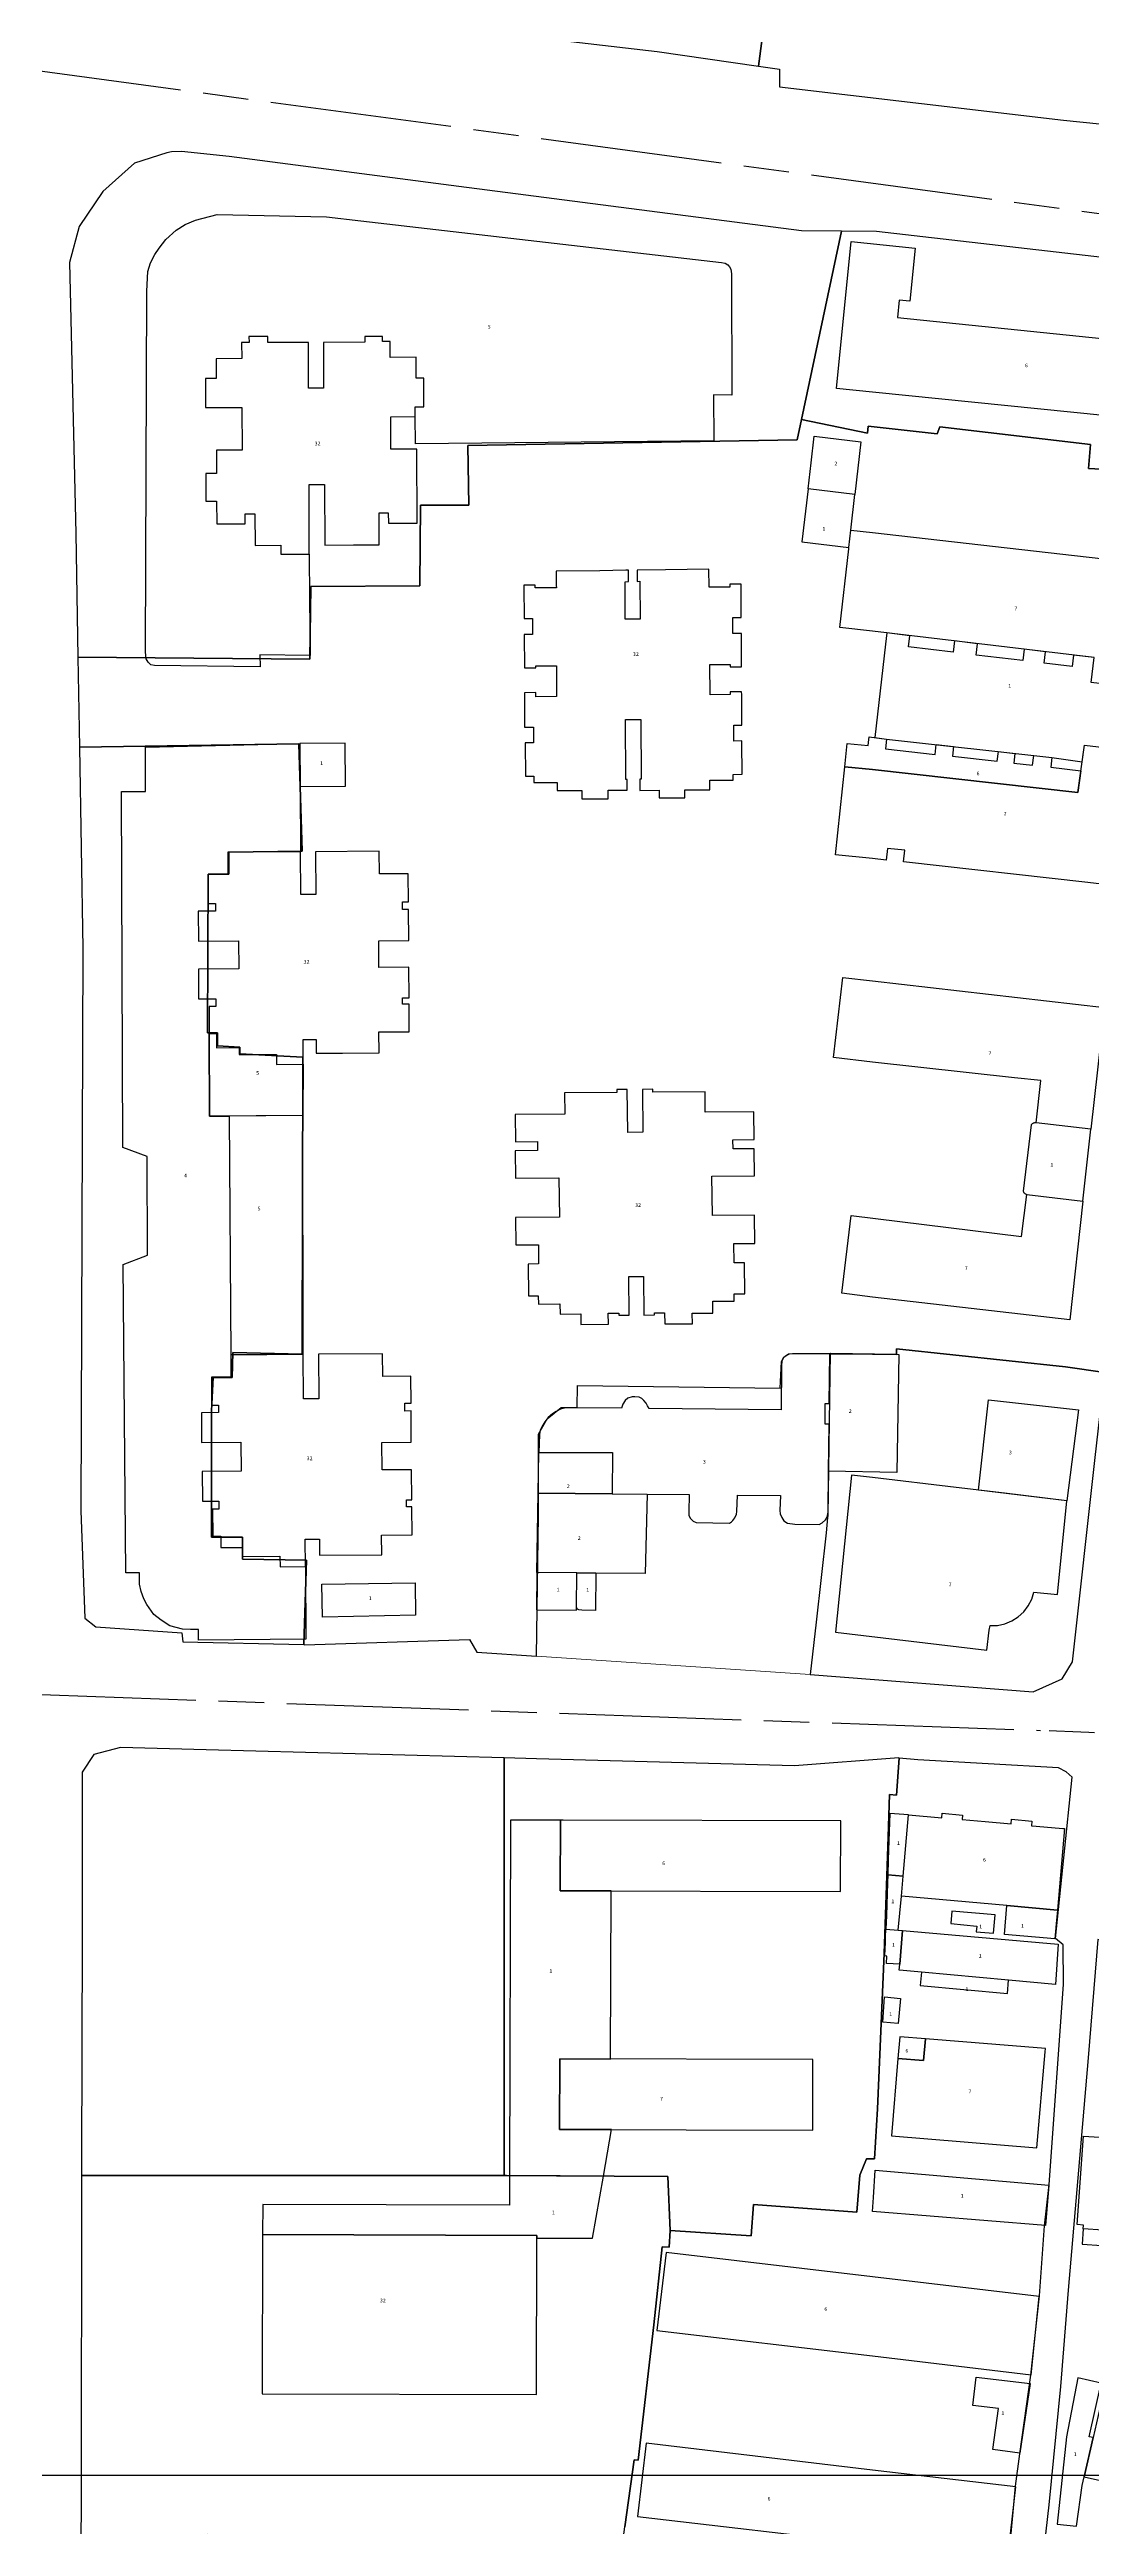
# Model space of a CAD drawing. Header units: millimetres. Extents: x 125232 to 134072, y 142885 to 152835.
# Drawn here: x 129891.4 to 130028.9, y 147764.5 to 148091.5 of the extents above; entities that cross this region are included whole.
import ezdxf
from ezdxf.enums import TextEntityAlignment as Align

# ---------------------------------------------------------------- set-up
doc = ezdxf.new("R2010")
doc.units = ezdxf.units.MM
doc.linetypes.add('ACAD_ISO08W100', pattern=[36, 24, -3, 6, -3])
for name, color, linetype in [('buildings', 7, 'Continuous'), ('commerce', 10, 'Continuous'), ('commerce and residence', 32, 'Continuous'), ('green & plaza', 80, 'Continuous'), ('layers', 7, 'Continuous'), ('research & university', 30, 'Continuous'), ('residence', 2, 'Continuous'), ('老城北中心线', 7, 'ACAD_ISO08W100')]:
    doc.layers.add(name, color=color, linetype=linetype)
doc.layers.add('school', color=31, linetype='Continuous', lineweight=0)
doc.styles.add('层数', font='', dxfattribs={"height": 2})
doc.styles.get('层数').set_extended_font_data('FangSong_GB2312')

msp = doc.modelspace()

# ---------------------------------------------------------------- linework, layer by layer
msp.add_lwpolyline([(130151.88, 147771.28), (129501.88, 147771.28), (129501.88, 146971.28), (130151.88, 146971.28)], close=True)
at = {"layer": 'buildings', "linetype": 'Continuous', "flags": 128}
for points in [[(129981.45, 148045.84), (129979.04, 148045.88), (129979.07, 148039.83), (129939.68, 148039.42), (129939.67, 148043.03), (129939.66, 148044.33), (129940.8, 148044.33), (129940.78, 148048.09), (129939.79, 148048.09), (129939.77, 148050.86), (129936.35, 148050.84), (129936.34, 148052.95), (129935.34, 148052.95), (129935.34, 148053.59), (129933.01, 148053.58), (129933.01, 148052.85), (129927.56, 148052.83), (129927.58, 148046.77), (129925.6, 148046.76), (129925.57, 148052.83), (129920.2, 148052.81), (129920.2, 148053.59), (129917.72, 148053.58), (129917.73, 148052.81), (129916.76, 148052.81), (129916.77, 148050.69), (129913.4, 148050.67), (129913.41, 148048.05), (129911.98, 148048.04), (129911.99, 148044.23), (129916.8, 148044.25), (129916.82, 148038.59), (129913.45, 148038.58), (129913.46, 148035.54), (129912.02, 148035.53), (129912.04, 148031.86), (129913.46, 148031.86), (129913.48, 148028.88), (129917.23, 148028.87), (129917.23, 148030.21), (129918.52, 148030.2), (129918.54, 148026.03), (129921.91, 148026.04), (129921.91, 148024.88), (129925.69, 148024.87), (129925.71, 148018.98), (129925.78, 148011.48), (129919.16, 148011.6), (129919.2, 148009.99), (129905.25, 148010.16), (129904.77, 148010.27), (129904.41, 148010.61), (129904.17, 148011.05), (129904.08, 148012), (129904.23, 148059.59), (129904.38, 148062.19), (129904.73, 148063.32), (129905.29, 148064.41), (129905.88, 148065.27), (129906.75, 148066.42), (129908.12, 148067.65), (129909.31, 148068.4), (129910.68, 148068.95), (129913.51, 148069.72), (129927.95, 148069.38), (129932.5, 148068.86), (129980.1, 148063.39), (129980.57, 148063.29), (129980.9, 148063.08), (129981.15, 148062.8), (129981.32, 148062.5), (129981.42, 148061.87), (129981.45, 148045.84)], [(129995.28, 148046.73), (129997.21, 148066.16), (130005.66, 148065.28), (130004.93, 148058.26), (130003.53, 148058.4), (130003.29, 148056.11), (130033.69, 148052.99), (130033.92, 148055.21), (130032.52, 148055.36), (130033.24, 148062.42), (130041.73, 148061.55), (130039.65, 148042.27), (130000, 148046.26), (129995.28, 148046.73)], [(129939.67, 148043.03), (129939.66, 148044.33), (129940.8, 148044.33), (129940.78, 148048.09), (129939.79, 148048.09), (129939.77, 148050.86), (129936.35, 148050.84), (129936.34, 148052.95), (129935.34, 148052.95), (129935.34, 148053.59), (129933.01, 148053.58), (129933.01, 148052.85), (129927.56, 148052.83), (129927.58, 148046.77), (129925.6, 148046.76), (129925.57, 148052.83), (129920.2, 148052.81), (129920.2, 148053.59), (129917.72, 148053.58), (129917.73, 148052.81), (129916.76, 148052.81), (129916.77, 148050.69), (129913.4, 148050.67), (129913.41, 148048.05), (129911.98, 148048.04), (129911.99, 148044.23), (129916.8, 148044.25), (129916.82, 148038.59), (129913.45, 148038.58), (129913.46, 148035.54), (129912.02, 148035.53), (129912.04, 148031.86), (129913.46, 148031.86), (129913.48, 148028.88), (129917.23, 148028.87), (129917.23, 148030.21), (129918.52, 148030.2), (129918.54, 148026.03), (129921.91, 148026.04), (129921.91, 148024.88), (129925.69, 148024.87), (129925.67, 148034.07), (129927.68, 148034.08), (129927.72, 148026.07), (129931.53, 148026.09), (129934.92, 148026.11), (129934.9, 148030.33), (129936.11, 148030.34), (129936.12, 148028.95), (129939.92, 148028.97), (129939.88, 148038.75), (129936.45, 148038.73), (129936.43, 148043.01)], [(129992.33, 148040.43), (129998.48, 148039.7), (129997.69, 148032.75), (129991.51, 148033.49), (129991.92, 148036.93), (129992.33, 148040.43)], [(129991.51, 148033.49), (129990.68, 148026.52), (129996.9, 148025.75), (129997.16, 148028.06), (129997.69, 148032.75)], [(129995.71, 148015.21), (129996.87, 148025.56), (129996.9, 148025.75), (129997.16, 148028.06), (130000, 148027.74), (130037.48, 148023.45), (130035.54, 148007.15), (130028.89, 148007.94), (130029.28, 148011.22), (130000, 148014.7), (129995.71, 148015.21)], [(129954.19, 147999.96), (129954.21, 147995.56), (129955.32, 147995.56), (129955.32, 147994.72), (129958.39, 147994.73), (129958.4, 147993.67), (129961.65, 147993.69), (129961.65, 147992.57), (129965.12, 147992.58), (129965.11, 147993.7), (129967.63, 147993.71), (129967.63, 147995.14), (129967.46, 147995.14), (129967.43, 148003.04), (129969.44, 148003.05), (129969.48, 147995.17), (129969.3, 147995.17), (129969.31, 147993.69), (129971.84, 147993.7), (129971.85, 147992.72), (129975.24, 147992.73), (129975.24, 147993.75), (129978.55, 147993.76), (129978.55, 147995.05), (129981.64, 147995.06), (129981.64, 147995.81), (129982.79, 147995.82), (129982.77, 148000), (129982.77, 148000.22), (129981.7, 148000.21), (129981.69, 148002.31), (129982.76, 148002.31), (129982.76, 148002.46), (129982.75, 148006.34), (129982.74, 148006.72), (129981.24, 148006.71), (129981.25, 148006.33), (129978.58, 148006.32), (129978.56, 148010.29), (129981.23, 148010.29), (129981.23, 148010.01), (129982.73, 148010.02), (129982.73, 148014.07), (129982.71, 148014.07), (129982.71, 148014.42), (129981.59, 148014.41), (129981.58, 148016.51), (129982.7, 148016.52), (129982.7, 148016.71), (129982.69, 148020.52), (129982.69, 148020.92), (129981.19, 148020.91), (129981.19, 148020.51), (129978.44, 148020.5), (129978.43, 148022.89), (129972.7, 148022.8), (129968.95, 148022.78), (129968.96, 148021.28), (129969.31, 148021.29), (129969.34, 148016.3), (129967.38, 148016.28), (129967.38, 148021.24), (129967.8, 148021.25), (129967.79, 148022.75), (129967.44, 148022.74), (129964.03, 148022.66), (129958.28, 148022.64), (129958.28, 148020.75), (129958.29, 148020.42), (129955.51, 148020.41), (129955.51, 148020.79), (129954.01, 148020.78), (129954.01, 148020.4), (129954.03, 148016.58), (129954.04, 148016.38), (129955.12, 148016.38), (129955.13, 148014.28), (129954.05, 148014.28), (129954.05, 148013.9), (129954.07, 148010.12), (129954.07, 148009.88), (129955.57, 148009.88), (129955.57, 148010.13), (129958.3, 148010.14), (129958.31, 148006.07), (129955.59, 148006.06), (129955.59, 148006.59), (129954.09, 148006.58), (129954.09, 148006.05), (129954.1, 148002.14), (129954.1, 148002.04), (129955.26, 148002.05), (129955.26, 148000), (129955.26, 147999.96), (129954.19, 147999.96)], [(129904.35, 147932.35), (129904.29, 147945.35), (129901.1, 147946.55), (129900.91, 147993.55), (129904.08, 147993.56), (129904.06, 147999.4), (129924.43, 147999.87), (129924.47, 147994.22), (129924.52, 147985.59), (129914.94, 147985.52), (129914.95, 147982.65), (129912.32, 147982.63), (129912.34, 147978.74), (129913.29, 147978.75), (129913.3, 147977.74), (129911.03, 147977.73), (129911.05, 147973.78), (129916.35, 147973.82), (129916.37, 147970.12), (129911.07, 147970.08), (129911.08, 147966.17), (129913.35, 147966.18), (129913.36, 147965.16), (129912.45, 147965.15), (129912.47, 147961.59), (129912.53, 147950.7), (129915.13, 147950.71), (129915.32, 147919.18), (129915.32, 147919.18), (129915.35, 147916.25), (129912.76, 147916.23), (129912.79, 147912.55), (129913.69, 147912.56), (129913.7, 147911.57), (129911.45, 147911.55), (129911.48, 147907.64), (129916.65, 147907.68), (129916.68, 147903.85), (129911.54, 147903.81), (129911.57, 147899.87), (129913.73, 147899.88), (129913.74, 147898.83), (129912.93, 147898.82), (129912.96, 147895.25), (129914, 147895.26), (129914.01, 147893.74), (129916.87, 147893.77), (129916.88, 147892.59), (129921.81, 147892.63), (129921.82, 147891.21), (129925.18, 147891.24), (129925.25, 147881.66), (129911.05, 147881.55), (129911.05, 147882.92), (129910, 147882.92), (129908.96, 147882.99), (129907.29, 147883.41), (129906.14, 147884.17), (129905.17, 147884.92), (129904.23, 147886.23), (129903.83, 147886.99), (129903.48, 147887.96), (129903.29, 147888.92), (129903.26, 147890.41), (129901.46, 147890.43), (129901.12, 147931.13)], [(129924.47, 147994.22), (129930.47, 147994.26), (129930.43, 147999.91), (129924.43, 147999.87)], [(130000, 147984.71), (129995.14, 147985.2), (129996.35, 147996.82), (130000, 147996.44), (130027.09, 147993.41), (130027.99, 147999.66), (130034.62, 147998.89), (130032.54, 147981.07), (130028.41, 147981.53), (130004.09, 147984.25), (130004.26, 147985.78), (130002, 147986.03), (130001.83, 147984.5), (130000, 147984.71)], [(130000, 147996.44), (129996.35, 147996.82), (129996.67, 147999.9), (129999.45, 147999.62), (129999.49, 148000), (129999.58, 148000.78), (130001.86, 148000.47), (130001.71, 147999.18), (130008.27, 147998.44), (130008.42, 147999.74), (130010.7, 147999.48), (130010.56, 147998.19), (130016.47, 147997.53), (130016.62, 147998.82), (130018.8, 147998.57), (130018.66, 147997.28), (130021.14, 147997), (130021.29, 147998.3), (130023.67, 147998.03), (130023.53, 147996.74), (130027.5, 147996.29), (130027.09, 147993.41), (130000, 147996.44)], [(129926.54, 147979.95), (129924.55, 147979.93), (129924.52, 147985.59), (129914.94, 147985.52), (129914.95, 147982.65), (129912.32, 147982.63), (129912.34, 147978.74), (129913.29, 147978.75), (129913.3, 147977.74), (129911.03, 147977.73), (129911.05, 147973.78), (129916.35, 147973.82), (129916.37, 147970.12), (129911.07, 147970.08), (129911.08, 147966.17), (129913.35, 147966.18), (129913.36, 147965.16), (129912.45, 147965.15), (129912.46, 147961.59), (129913.42, 147961.6), (129913.43, 147959.73), (129916.43, 147959.75), (129916.44, 147958.82), (129921.35, 147958.85), (129921.35, 147957.53), (129924.88, 147957.55), (129924.86, 147960.8), (129926.58, 147960.81), (129926.59, 147959), (129930.05, 147959.01), (129934.89, 147959.04), (129934.87, 147961.82), (129937.76, 147961.84), (129938.88, 147961.84), (129938.87, 147965.46), (129937.99, 147965.46), (129937.99, 147966.32), (129938.86, 147966.32), (129938.84, 147970.34), (129934.87, 147970.33), (129934.85, 147973.83), (129938.8, 147973.86), (129938.77, 147977.97), (129937.97, 147977.96), (129937.97, 147978.96), (129938.77, 147978.97), (129938.75, 147982.68), (129934.94, 147982.67), (129934.92, 147985.65), (129926.51, 147985.6)], [(130000, 147957.84), (129994.88, 147958.43), (129996.1, 147969), (130000, 147968.55), (130030.65, 147965.05), (130028.84, 147948.97), (130021.6, 147949.79), (130022.23, 147955.38), (130018.77, 147955.77), (130000, 147957.84)], [(129912.46, 147961.59), (129913.42, 147961.6), (129913.43, 147959.73), (129916.43, 147959.75), (129916.44, 147958.82), (129921.35, 147958.85), (129921.35, 147957.53), (129924.88, 147957.55), (129924.85, 147950.77), (129912.53, 147950.7)], [(129969.71, 147948.57), (129967.72, 147948.54), (129967.65, 147954.22), (129966.25, 147954.2), (129966.26, 147953.82), (129959.36, 147953.77), (129959.4, 147950.95), (129952.86, 147950.91), (129952.88, 147947.31), (129955.81, 147947.33), (129955.82, 147946.15), (129952.85, 147946.13), (129952.88, 147942.53), (129958.62, 147942.57), (129958.69, 147937.37), (129952.91, 147937.33), (129952.95, 147933.7), (129955.92, 147933.72), (129955.95, 147931.18), (129954.55, 147931.17), (129954.61, 147926.96), (129955.91, 147926.97), (129955.93, 147925.89), (129958.76, 147925.91), (129958.78, 147924.57), (129961.5, 147924.59), (129961.52, 147923.19), (129965.16, 147923.22), (129965.14, 147924.69), (129966.52, 147924.7), (129966.52, 147924.41), (129967.92, 147924.42), (129967.85, 147929.53), (129969.79, 147929.55), (129969.85, 147924.43), (129971.25, 147924.45), (129971.25, 147924.73), (129972.57, 147924.74), (129972.59, 147923.28), (129976.24, 147923.3), (129976.22, 147924.69), (129978.96, 147924.71), (129978.94, 147926.27), (129981.77, 147926.29), (129981.76, 147927.25), (129983.18, 147927.26), (129983.13, 147931.35), (129981.76, 147931.34), (129981.73, 147933.88), (129984.5, 147933.9), (129984.45, 147937.62), (129978.88, 147937.58), (129978.81, 147942.76), (129984.44, 147942.8), (129984.4, 147946.38), (129981.61, 147946.36), (129981.59, 147947.58), (129984.39, 147947.59), (129984.35, 147951.26), (129977.95, 147951.22), (129977.92, 147953.89), (129971.04, 147953.85), (129971.04, 147954.25), (129969.64, 147954.23), (129969.71, 147948.57)], [(129924.85, 147950.77), (129915.13, 147950.71), (129915.32, 147919.18), (129924.88, 147919.26)], [(130019.89, 147940.78), (130019.92, 147940.7), (130019.96, 147940.63), (130020.01, 147940.56), (130020.07, 147940.51), (130020.14, 147940.46), (130020.21, 147940.42), (130020.29, 147940.39), (130020.37, 147940.37), (130027.79, 147939.46), (130028.84, 147948.97), (130021.6, 147949.79), (130021.51, 147949.8), (130021.41, 147949.8), (130021.32, 147949.78), (130021.23, 147949.75), (130021.15, 147949.71), (130021.07, 147949.66), (130021.01, 147949.6), (130020.95, 147949.53)], [(130000, 147926.82), (129995.95, 147927.32), (129997.21, 147937.6), (130019.69, 147934.83), (130020.37, 147940.37), (130027.79, 147939.46), (130026.04, 147923.82), (130000, 147926.82)], [(129926.94, 147913.4), (129924.93, 147913.38), (129924.88, 147919.26), (129924.7, 147919.25), (129915.32, 147919.18), (129915.35, 147916.25), (129912.76, 147916.23), (129912.79, 147912.55), (129913.69, 147912.56), (129913.7, 147911.57), (129911.45, 147911.55), (129911.48, 147907.64), (129916.65, 147907.68), (129916.68, 147903.85), (129911.54, 147903.81), (129911.57, 147899.87), (129913.73, 147899.88), (129913.74, 147898.83), (129912.93, 147898.82), (129912.96, 147895.25), (129914, 147895.26), (129914.01, 147893.74), (129916.87, 147893.77), (129916.88, 147892.59), (129921.81, 147892.63), (129921.82, 147891.21), (129925.18, 147891.24), (129925.16, 147894.84), (129927.02, 147894.86), (129927.03, 147892.73), (129935.24, 147892.78), (129935.22, 147895.39), (129939.24, 147895.42), (129939.21, 147899.13), (129938.53, 147899.12), (129938.53, 147900.04), (129939.2, 147900.05), (129939.17, 147904.03), (129935.31, 147904), (129935.28, 147907.63), (129939.15, 147907.66), (129939.12, 147911.78), (129938.28, 147911.77), (129938.28, 147912.82), (129939.11, 147912.82), (129939.08, 147916.37), (129935.38, 147916.34), (129935.36, 147919.34), (129926.9, 147919.27)], [(129955.96, 147906.31), (129965.71, 147906.29), (129965.64, 147900.83), (129970.27, 147900.79), (129975.82, 147900.74), (129975.76, 147898.46), (129975.77, 147898.04), (129975.97, 147897.61), (129976.35, 147897.24), (129976.76, 147897.07), (129981.16, 147896.97), (129981.42, 147897.14), (129981.59, 147897.34), (129981.84, 147897.69), (129982.07, 147898.14), (129982.1, 147898.49), (129982.18, 147900.68), (129987.85, 147900.63), (129987.8, 147898.64), (129987.82, 147898.22), (129988.03, 147897.7), (129988.32, 147897.3), (129988.8, 147896.95), (129989.78, 147896.83), (129992.98, 147896.8), (129993.37, 147897.03), (129993.8, 147897.4), (129994.05, 147897.75), (129994.15, 147898.44), (129994.22, 147903.83), (129994.29, 147910.06), (129993.75, 147910.06), (129993.76, 147912.77), (129994.28, 147912.77), (129994.39, 147919.33), (129989.47, 147919.33), (129989.01, 147919.29), (129988.53, 147919.01), (129988.27, 147918.78), (129988.04, 147918.37), (129988.01, 147917.77), (129987.94, 147911.95), (129970.52, 147912.12), (129970.34, 147912.45), (129970.15, 147912.81), (129969.85, 147913.16), (129969.57, 147913.41), (129969.2, 147913.61), (129968.66, 147913.66), (129968.3, 147913.64), (129967.74, 147913.45), (129967.37, 147913.16), (129967.08, 147912.67), (129966.88, 147912.16), (129959.54, 147912.2), (129958.85, 147912.01), (129958.28, 147911.73), (129957.77, 147911.42), (129957.2, 147910.9), (129956.78, 147910.35), (129956.38, 147909.7), (129956.17, 147909.2), (129956.06, 147908.66), (129955.96, 147906.31)], [(129994.22, 147903.83), (129994.29, 147910.06), (129993.75, 147910.06), (129993.76, 147912.77), (129994.28, 147912.77), (129994.39, 147919.33), (130000, 147919.28), (130003.48, 147919.22), (130003.22, 147903.66), (129994.22, 147903.83)], [(130014.02, 147901.34), (130015.31, 147913.26), (130027.2, 147911.95), (130025.67, 147899.94)], [(129955.96, 147906.31), (129965.71, 147906.29), (129965.64, 147900.83), (129955.89, 147900.92)], [(129970.27, 147900.79), (129970, 147890.33), (129963.51, 147890.38), (129960.98, 147890.4), (129955.73, 147890.44), (129955.89, 147900.92), (129965.64, 147900.83), (129970.27, 147900.79)], [(129995.14, 147882.57), (130015.09, 147880.23), (130015.42, 147882.85), (130015.52, 147883.45), (130016.51, 147883.48), (130017.48, 147883.69), (130018.4, 147884.06), (130019.23, 147884.59), (130019.97, 147885.25), (130020.57, 147886.04), (130021.03, 147886.92), (130021.32, 147887.87), (130024.43, 147887.54), (130025.67, 147899.94), (130017.42, 147900.93), (130011.05, 147901.69), (130000, 147903), (129997.25, 147903.31), (129995.14, 147882.57)], [(129927.36, 147888.92), (129939.66, 147889.08), (129939.71, 147884.82), (129927.42, 147884.55)], [(129955.73, 147890.44), (129955.66, 147885.53), (129960.94, 147885.48), (129960.95, 147885.86), (129960.98, 147890.4)], [(129963.51, 147890.38), (129963.47, 147885.46), (129961.67, 147885.48), (129961.25, 147885.55), (129961.08, 147885.64), (129960.95, 147885.86), (129960.98, 147890.4)], [(130004.77, 147858.48), (130002.3, 147858.64), (130002.13, 147853.86), (130002.09, 147852.51), (130002.02, 147850.56), (130004.06, 147850.38)], [(130004.77, 147858.48), (130009.16, 147858.09), (130009.21, 147858.69), (130011.9, 147858.45), (130011.85, 147857.85), (130014.86, 147857.58), (130018.29, 147857.28), (130018.34, 147857.88), (130021.03, 147857.64), (130020.98, 147857.04), (130021.63, 147856.98), (130025.11, 147856.67), (130025.36, 147856.65), (130024.41, 147845.9), (130017.75, 147846.49), (130003.82, 147847.73), (130004.06, 147850.38)], [(129965.51, 147848.44), (129958.81, 147848.46), (129958.83, 147857.76), (129952.23, 147857.78), (129952.1, 147810.86), (129964.5, 147810.77), (129965.58, 147816.94), (129958.72, 147816.96), (129958.75, 147826.26), (129965.45, 147826.24)], [(129958.81, 147848.46), (129995.81, 147848.36), (129995.83, 147857.66), (129959.18, 147857.76), (129958.83, 147857.76)], [(130002.02, 147850.56), (130001.98, 147849.48), (130001.84, 147845.2), (130001.78, 147843.37), (130003.42, 147843.25), (130003.82, 147847.73), (130004.06, 147850.38)], [(130010.48, 147845.77), (130010.33, 147844.11), (130013.78, 147843.8), (130013.71, 147843.05), (130015.99, 147842.84), (130016.21, 147845.26)], [(130024.29, 147844.55), (130024.06, 147842.1), (130017.41, 147842.69), (130017.75, 147846.49), (130024.41, 147845.9)], [(130003.99, 147843.2), (130003.6, 147838.76), (130001.85, 147838.83), (130001.91, 147839.84), (130001.66, 147839.87), (130001.72, 147841.63), (130001.74, 147842.35), (130001.78, 147843.37), (130003.42, 147843.25)], [(130003.99, 147843.2), (130024.53, 147841.41), (130024.17, 147836.08), (130017.98, 147836.64), (130006.48, 147837.7), (130004.04, 147837.92), (130003.53, 147837.96), (130003.6, 147838.76)], [(130006.48, 147837.7), (130006.32, 147835.96), (130017.82, 147834.9), (130017.98, 147836.64)], [(130001.59, 147834.44), (130003.71, 147834.23), (130003.39, 147830.91), (130001.39, 147831.1)], [(130003.37, 147826.33), (130002.53, 147816.11), (130021.72, 147814.5), (130022.79, 147827.17), (130022.83, 147827.63), (130006.99, 147828.92), (130006.73, 147826.06)], [(130003.61, 147829.19), (130003.37, 147826.33), (130006.73, 147826.06), (130006.99, 147828.92)], [(129958.75, 147826.26), (129958.72, 147816.96), (129992.12, 147816.87), (129992.15, 147826.17)], [(130027.86, 147804.33), (130027.03, 147804.38), (130027.84, 147816.08), (130036.95, 147815.48), (130036.81, 147813.48), (130057.12, 147812.11), (130056.82, 147807.79), (130056.76, 147806.79), (130056.46, 147802.41), (130052.8, 147802.65), (130042.45, 147803.35), (130035.62, 147803.81), (130035.58, 147803.31), (130027.83, 147803.83)], [(129964.5, 147810.77), (129952.1, 147810.86), (129952.09, 147806.97), (129919.54, 147807.06), (129919.53, 147803.06), (129955.73, 147802.96), (129955.73, 147802.61), (129963.08, 147802.59)], [(130023.3, 147809.58), (130022.84, 147804.29), (130000.01, 147806.12), (130000.13, 147807.98), (130000.38, 147811.59)], [(129919.53, 147803.06), (129919.47, 147782.06), (129955.67, 147781.96), (129955.73, 147802.61), (129955.73, 147802.96)], [(130027.83, 147803.83), (130027.69, 147801.79), (130035.45, 147801.27), (130035.58, 147803.31)], [(129971.57, 147790.4), (130000, 147787.05), (130020.93, 147784.57), (130021.99, 147794.89), (130000, 147797.49), (129972.77, 147800.69), (129971.57, 147790.4)], [(130026.95, 147764.58), (130027.69, 147769.96), (130027.96, 147771.11), (130029.12, 147776.27), (130028.59, 147776.39), (130030.19, 147783.45), (130027.1, 147784.16), (130025.62, 147776.37), (130024.37, 147764.84)], [(130084.95, 147763.42), (130054.68, 147770.27), (130055.83, 147775.3), (130043.83, 147778.02), (130042.77, 147773.34), (130041.31, 147773.67), (130042.38, 147778.39), (130030.23, 147781.14), (130029.12, 147776.27), (130027.96, 147771.11), (130033.86, 147769.77), (130033.33, 147767.41), (130053.39, 147762.86), (130052.88, 147760.61), (130082.78, 147753.84)], [(129968.99, 147765.85), (130000, 147762.24), (130017.81, 147760.11), (130018.94, 147769.78), (130000, 147771.99), (129970.16, 147775.56), (129968.99, 147765.85)]]:
    msp.add_lwpolyline(points, close=True, dxfattribs=at)
msp.add_lwpolyline([(130035.54, 148007.15), (130028.89, 148007.94), (130029.28, 148011.22), (130026.52, 148011.55), (130026.35, 148010.06), (130022.68, 148010.49), (130022.85, 148011.98), (130020.01, 148012.32), (130019.83, 148010.83), (130013.69, 148011.56), (130013.86, 148013.05), (130010.82, 148013.41), (130010.64, 148011.92), (130004.75, 148012.62), (130004.93, 148014.11), (130001.92, 148014.47), (130001.74, 148012.98), (130001.74, 148012.98), (130000.3, 148000.68), (130001.86, 148000.47), (130023.67, 147998.03), (130027.67, 147997.44), (130027.99, 147999.66), (130034.62, 147998.89)], dxfattribs=at)
at = {"layer": 'buildings', "linetype": 'Continuous', "elevation": 12.69, "flags": 128}
msp.add_lwpolyline([(130019.47, 147774.23), (130015.9, 147774.72), (130016.64, 147780.11), (130013.24, 147780.53), (130013.7, 147784.24), (130020.8, 147783.4)], close=True, dxfattribs=at)
at = {"layer": 'commerce'}
msp.add_lwpolyline([(130029.41, 147905.63), (130030.69, 147916.85), (130025.47, 147917.61), (130003.16, 147919.98), (130003.16, 147919.24), (129994.46, 147919.38), (129994.44, 147919.38), (129994.39, 147916.5), (129994.13, 147897.96), (129994.09, 147897.74), (129993.91, 147895.71), (129992.57, 147883.92), (129991.78, 147876.98), (130021.2, 147874.73), (130025.05, 147876.41), (130026.42, 147878.66)], close=True, dxfattribs=at)
at = {"layer": 'commerce and residence'}
msp.add_lwpolyline([(129907.04, 148098.73), (129971.59, 148091.23), (129984.97, 148089.28), (129987.67, 148109.58)], dxfattribs=at)
for points in [[(129995.91, 148067.5), (129990.64, 148067.55), (129945.43, 148073.42), (129915.12, 148077.34), (129908.8, 148078.02), (129907.48, 148077.97), (129906.9, 148077.85), (129902.63, 148076.48), (129898.46, 148072.74), (129895.31, 148068.14), (129894.03, 148063.37), (129894.88, 148027.59), (129895.15, 148011.26), (129925.75, 148010.99), (129925.9, 148020.62), (129940.27, 148020.69), (129940.34, 148031.34), (129946.72, 148031.34), (129946.6, 148039.21), (129990.06, 148039.98), (129990.63, 148042.63)], [(129924.85, 147958.47), (129916.51, 147958.92), (129916.51, 147959.82), (129913.58, 147959.99), (129913.58, 147961.67), (129912.23, 147961.67), (129912.34, 147982.62), (129915.05, 147982.62), (129915.05, 147985.55), (129924.74, 147985.66), (129924.29, 147999.85), (129895.35, 147999.41), (129895.8, 147972.81), (129895.55, 147898.58), (129896.05, 147884.44), (129897.53, 147883.3), (129908.88, 147882.51), (129908.98, 147881.33), (129924.98, 147880.94), (129925.3, 147892.1), (129916.85, 147892.21), (129916.85, 147895.14), (129912.8, 147895.14), (129912.8, 147911.8), (129913.02, 147916.2), (129915.5, 147916.2), (129915.61, 147919.51), (129924.74, 147919.28)], [(129971.15, 147791.18), (129972.24, 147801.45), (129973.19, 147801.41), (129973.33, 147803.63), (129973.02, 147810.72), (129951.7, 147810.86), (129895.63, 147810.86), (129895.56, 147768.1), (129895.55, 147762.09), (129896.19, 147760.95), (129897.19, 147760.81), (129897.19, 147760.97), (129912.2, 147762.68), (129912.2, 147763.55), (129935.3, 147762.35), (129951.77, 147761.54), (129953.42, 147762.44), (129966.65, 147759.56), (129967.34, 147764.51), (129968.58, 147773.34), (129969.1, 147773.3)]]:
    msp.add_lwpolyline(points, close=True, dxfattribs=at)
at = {"layer": 'green & plaza'}
msp.add_lwpolyline([(129951.4, 147865.98), (129912.06, 147867.04), (129900.75, 147867.36), (129897.27, 147866.44), (129895.71, 147864.09), (129895.71, 147842.5), (129895.63, 147812.55), (129895.63, 147810.86), (129951.4, 147810.86)], close=True, dxfattribs=at)
at = {"layer": 'layers', "linetype": 'Continuous'}
msp.add_line((129952.1, 147810.86), (129964.5, 147810.77), dxfattribs=at)
at = {"layer": 'research & university'}
msp.add_lwpolyline([(129987.67, 148109.58), (129984.97, 148089.28), (129987.72, 148088.88), (129987.72, 148086.56), (130025.23, 148082.16), (130055.5, 148079.06), (130111.86, 148073.08), (130111.61, 148069.59), (130118.23, 148068.79), (130119.52, 148078.63), (130118.05, 148078.71), (130118.87, 148086.47), (130078.16, 148091.08), (130082.07, 148122.74)], dxfattribs=at)
at = {"layer": 'residence'}
for points in [[(130047.52, 148061.89), (130046.37, 148062.33), (130044.34, 148062.44), (130029.23, 148064.14), (130000.55, 148067.45), (129995.91, 148067.5), (129990.63, 148042.63), (129999.35, 148040.86), (129999.44, 148041.78), (130008.54, 148040.77), (130008.88, 148041.69), (130028.77, 148039.35), (130028.52, 148036.18), (130030.19, 148036.1), (130040.8, 148035.18), (130044.52, 148034.67)], [(130001.53, 147840.19), (130002.06, 147855.57), (130002.27, 147861.14), (130003.17, 147861.09), (130003.53, 147865.97), (130003.49, 147865.98), (129989.74, 147864.92), (129955.69, 147865.87), (129951.4, 147865.98), (129951.4, 147810.86), (129951.7, 147810.86), (129973.02, 147810.72), (129973.33, 147803.63), (129984, 147802.92), (129984.29, 147807.03), (129997.96, 147806.01), (129998.32, 147810.91), (129999.24, 147813.06), (130000.29, 147813.09), (130000.68, 147819.67)]]:
    msp.add_lwpolyline(points, close=True, dxfattribs=at)
for points in [[(130030.19, 148036.1), (130028.52, 148036.18), (130028.77, 148039.35), (130008.88, 148041.69), (130008.54, 148040.77), (129999.44, 148041.78), (129999.35, 148040.86), (129990.63, 148042.63), (129990.06, 148039.98), (129946.6, 148039.21), (129946.72, 148031.34), (129940.34, 148031.34), (129940.27, 148020.69), (129925.9, 148020.62), (129925.75, 148010.99), (129895.15, 148011.26), (129895.35, 147999.41), (129924.29, 147999.85), (129924.74, 147985.66), (129915.05, 147985.55), (129915.05, 147982.62), (129912.34, 147982.62), (129912.23, 147961.67), (129913.58, 147961.67), (129913.58, 147959.99), (129916.51, 147959.82), (129916.51, 147958.92), (129924.85, 147958.47), (129924.74, 147919.28), (129915.61, 147919.51), (129915.5, 147916.2), (129913.02, 147916.2), (129912.8, 147911.8), (129912.8, 147895.14), (129916.85, 147895.14), (129916.85, 147892.21), (129925.3, 147892.1), (129924.98, 147880.94), (129925.07, 147880.93), (129946.82, 147881.63), (129947.81, 147879.95), (129955.68, 147879.42), (129955.94, 147898.02), (129955.94, 147908.72), (129957.07, 147910.76), (129958.94, 147912.23), (129961.03, 147912.23), (129961.08, 147915.16), (129987.83, 147914.78), (129988.02, 147918.31), (129988.32, 147918.89), (129988.91, 147919.32), (129994.44, 147919.38), (129994.44, 147919.38), (130003.16, 147919.24), (130003.16, 147919.98), (130025.47, 147917.61), (130030.69, 147916.85)], [(130018, 147760.25), (130018.9, 147769.88), (130019.46, 147774.11), (130020.92, 147784.53), (130022.04, 147794.99), (130022.71, 147804.21), (130023.33, 147809.7), (130025.23, 147836.09), (130025.18, 147841.32), (130024.17, 147842.16), (130026.35, 147863.43), (130025.57, 147864.16), (130024.56, 147864.66), (130006.01, 147865.75), (130003.53, 147865.97), (130003.17, 147861.09), (130002.27, 147861.14), (130002.06, 147855.57), (130001.53, 147840.19), (130000.68, 147819.67), (130000.29, 147813.09), (129999.24, 147813.06), (129998.32, 147810.91), (129997.96, 147806.01), (129984.29, 147807.03), (129984, 147802.92), (129973.33, 147803.63), (129973.19, 147801.41), (129972.24, 147801.45), (129971.15, 147791.18), (129969.1, 147773.3), (129968.58, 147773.34), (129967.34, 147764.51)], [(130123.49, 147748.77), (130127.95, 147768.6), (130134.52, 147797.66), (130140.01, 147822.19), (130140.73, 147825.44), (130125.09, 147828.92), (130121.57, 147814.24), (130081.5, 147823.79), (130077.24, 147827.61), (130082.71, 147855.53), (130071.1, 147857.74), (130058.15, 147859.94), (130056.68, 147860.17), (130054.22, 147839.4), (130054.96, 147839.4), (130054.82, 147837.99), (130049.83, 147838.33), (130049.97, 147839.34), (130029.74, 147842), (130028.47, 147826.42), (130025.85, 147795.72), (130024.82, 147783.04), (130023.28, 147767.39), (130020.81, 147745.77)]]:
    msp.add_lwpolyline(points, dxfattribs=at)
at = {"layer": 'school'}
msp.add_lwpolyline([(129994.39, 147916.5), (129994.44, 147919.38), (129988.91, 147919.32), (129988.32, 147918.89), (129988.02, 147918.31), (129987.83, 147914.78), (129961.08, 147915.16), (129961.03, 147912.23), (129958.94, 147912.23), (129957.07, 147910.76), (129955.94, 147908.72), (129955.94, 147898.02), (129955.68, 147879.42), (129991.78, 147876.98), (129992.57, 147883.92), (129993.91, 147895.71), (129994.09, 147897.74), (129994.13, 147897.96)], close=True, dxfattribs=at)
at = {"layer": '老城北中心线', "linetype": 'ACAD_ISO08W100', "lineweight": 25}
for p, q in [((129884.92, 148089.35), (130201.14, 148046.76)), ((129886.74, 147874.48), (130022.17, 147869.61))]:
    msp.add_line(p, q, dxfattribs=at)
msp.add_arc((130007.82, 147469.87), 400, 83.0502, 87.9436, dxfattribs=at)

# ---------------------------------------------------------------- texts
at = {"layer": 'layers', "linetype": 'Continuous', "style": '层数'}
for s, p in [('5', (129949.23, 148054.65)), ('6', (130020.12, 148049.54)), ('32', (129926.39, 148039.23)), ('2', (129994.99, 148036.59)), ('1', (129993.41, 148027.98)), ('7', (130018.74, 148017.45)), ('32', (129968.39, 148011.45)), ('1', (130017.92, 148007.24)), ('1', (129927.12, 147997.04)), ('6', (130013.75, 147995.68)), ('7', (130017.31, 147990.36)), ('32', (129924.93, 147970.82)), ('5', (129918.67, 147956.15)), ('7', (130015.32, 147958.76)), ('1', (130023.48, 147944.04)), ('5', (129918.86, 147938.26)), ('32', (129968.68, 147938.72)), ('7', (130012.19, 147930.4)), ('2', (129996.88, 147911.53)), ('32', (129925.34, 147905.28)), ('3', (129977.63, 147904.83)), ('3', (130018.01, 147906.05)), ('2', (129959.67, 147901.62)), ('2', (129961.12, 147894.77)), ('1', (129958.32, 147887.96)), ('1', (129962.23, 147887.93)), ('7', (130010.06, 147888.65)), ('1', (129933.54, 147886.82)), ('6', (129972.25, 147851.85)), ('1', (130003.26, 147854.51)), ('6', (130014.59, 147852.3)), ('1', (130002.5, 147846.81)), ('1', (130014.09, 147843.48)), ('1', (130019.61, 147843.56)), ('1', (130002.6, 147841.07)), ('1', (130014.03, 147839.64)), ('1', (129957.37, 147837.6)), ('1', (130012.27, 147835.2)), ('1', (130002.22, 147831.9)), ('6', (130004.35, 147827.09)), ('7', (129971.98, 147820.75)), ('7', (130012.68, 147821.71)), ('1', (129957.71, 147805.75)), ('1', (130011.65, 147807.95)), ('32', (129935, 147794.12)), ('6', (129993.65, 147793)), ('1', (130017.02, 147779.24)), ('1', (130026.58, 147773.85)), ('6', (129986.16, 147767.95))]:
    msp.add_text(s, height=0.5, dxfattribs=at).set_placement(p)
msp.add_text('4', height=0.5, dxfattribs=at).set_placement((129909.35, 147942.87), align=Align.MIDDLE)

doc.saveas('drawing.dxf')
